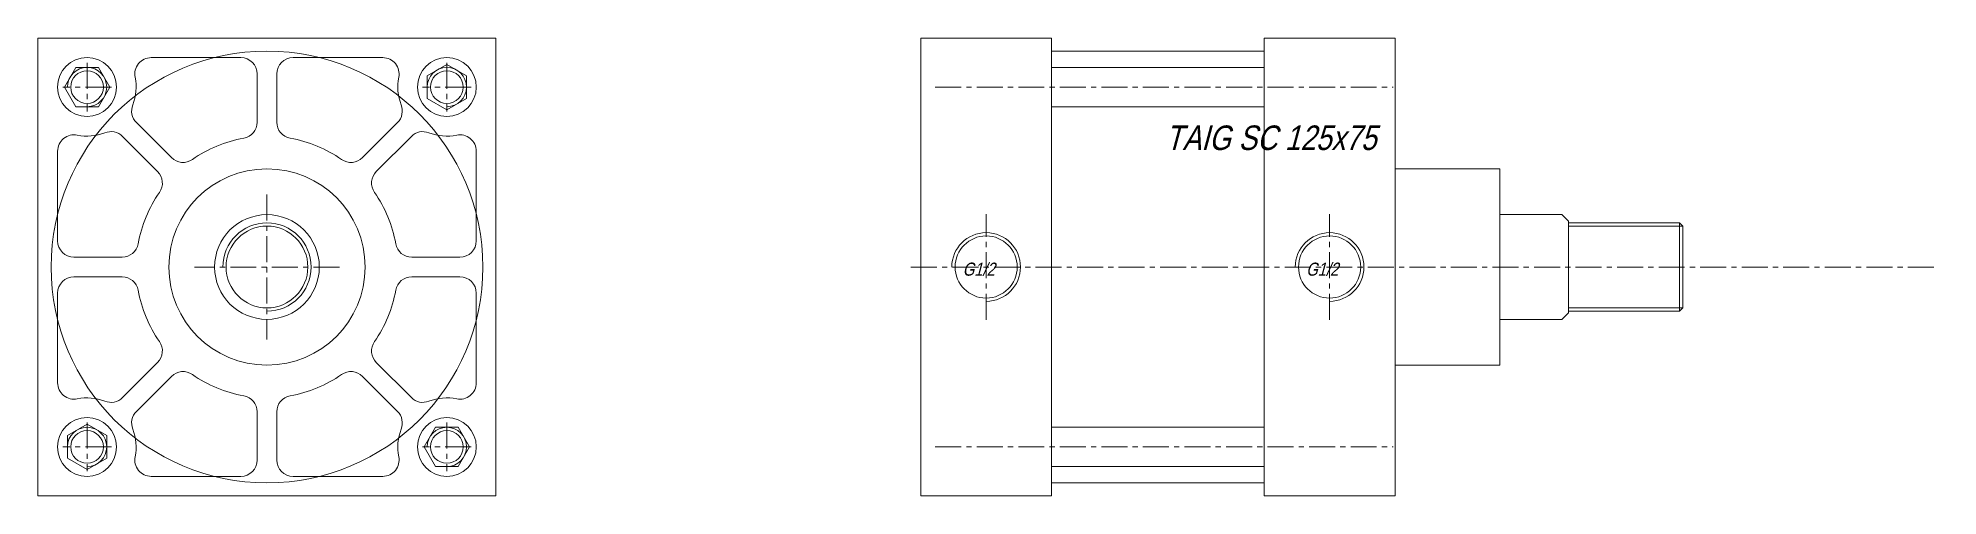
# Model space of a CAD drawing. Header units: millimetres. Extents: x -70 to 511, y -70 to 70.
import ezdxf
from ezdxf.enums import TextEntityAlignment as Align

# ---------------------------------------------------------------- set-up
doc = ezdxf.new("R2010")
doc.units = ezdxf.units.MM
doc.header["$LTSCALE"] = 0.5
doc.linetypes.add('CENTER', pattern=[50.8, 31.75, -6.35, 6.35, -6.35])
doc.layers.get('0').update_dxf_attribs({"color": 9, "lineweight": 15})
for name, color, linetype, lineweight in [('center', 1, 'CENTER', 15), ('Detaildimentions', 5, 'Continuous', 15), ('Notes', 4, 'Continuous', 20)]:
    doc.layers.add(name, color=color, linetype=linetype, lineweight=lineweight)
doc.styles.add('Capital', font='vnfonth.shx', dxfattribs={"width": 0.9, "oblique": 15})
doc.styles.add('Longhand', font='vnfont.shx', dxfattribs={"width": 0.85, "oblique": 15})

msp = doc.modelspace()

# ---------------------------------------------------------------- linework, layer by layer
at = {"ltscale": 0.5}
for p, q in [((-35.4, 64), (-8, 64)), ((8, 64), (35.4, 64)), ((304.87, 66), (239.87, 66)), ((-3, 44.28), (-3, 59)), ((3, 44.28), (3, 59)), ((239.87, 61), (304.87, 61)), ((239.87, 49), (304.87, 49)), ((-39.92, 44.16), (-29.19, 33.43)), ((39.92, 44.16), (29.19, 33.43)), ((-64, 8), (-64, 35.4)), ((-44.16, 39.92), (-33.43, 29.19)), ((44.16, 39.92), (33.43, 29.19)), ((64, 35.4), (64, 8)), ((-44.28, 3), (-59, 3)), ((59, 3), (44.28, 3)), ((-44.28, -3), (-59, -3)), ((59, -3), (44.28, -3)), ((-64, -35.4), (-64, -8)), ((64, -8), (64, -35.4)), ((-44.16, -39.92), (-33.43, -29.19)), ((-39.92, -44.16), (-29.19, -33.43)), ((39.92, -44.16), (29.19, -33.43)), ((44.16, -39.92), (33.43, -29.19)), ((-3, -44.28), (-3, -59)), ((3, -44.28), (3, -59)), ((239.87, -49), (304.87, -49)), ((239.87, -61), (304.87, -61)), ((-8, -64), (-35.4, -64)), ((35.4, -64), (8, -64)), ((304.87, -66), (239.87, -66))]:
    msp.add_line(p, q, dxfattribs=at)
for points in [[(-70, 70), (70, 70), (70, -70), (-70, -70)], [(199.87, -70), (239.87, -70), (239.87, 70), (199.87, 70)], [(304.87, -70), (344.87, -70), (344.87, 70), (304.87, 70)], [(-58.46, 61), (-61.93, 55), (-58.46, 49), (-51.54, 49), (-48.07, 55), (-51.54, 61)], [(61, 58.46), (55, 61.93), (49, 58.46), (49, 51.54), (55, 48.07), (61, 51.54)], [(344.87, -30), (376.87, -30), (376.87, 30), (344.87, 30)], [(376.87, 16), (376.87, -16), (395.87, -16), (397.87, -14), (397.87, 14), (395.87, 16)], [(397.87, -13.5), (431.87, -13.5), (432.87, -12.5), (432.87, 12.5), (431.87, 13.5), (397.87, 13.5)], [(-61, -58.46), (-55, -61.93), (-49, -58.46), (-49, -51.54), (-55, -48.07), (-61, -51.54)], [(58.46, -61), (61.93, -55), (58.46, -49), (51.54, -49), (48.07, -55), (51.54, -61)]]:
    msp.add_lwpolyline(points, close=True, dxfattribs=at)
for centre, radius in [((0, 0), 66), ((-55, 55), 9), ((55, 55), 9), ((-55, 55), 5), ((55, 55), 5), ((0, 0), 30), ((0, 0), 16), ((0, 0), 12.5), ((219.87, 0), 9.5), ((324.87, 0), 9.5), ((-55, -55), 9), ((55, -55), 9), ((-55, -55), 5), ((55, -55), 5)]:
    msp.add_circle(centre, radius, dxfattribs=at)
for centre, radius, start, end in [((-35.4, 59), 5, 90, 191.53696), ((-8, 59), 5, 0, 90), ((8, 59), 5, 90, 180), ((35.4, 59), 5, 348.46304, 90), ((-55, 55), 15, 338.57818, 11.53696), ((55, 55), 15, 168.46304, 201.42182), ((-36.38, 47.7), 5, 158.57818, 225), ((36.38, 47.7), 5, 315, 21.42182), ((-55, 55), 15, 258.46304, 291.42182), ((-47.7, 36.38), 5, 45, 111.42182), ((-8, 44.28), 5, 280.24035, 0), ((8, 44.28), 5, 180, 259.75965), ((47.7, 36.38), 5, 68.57818, 135), ((55, 55), 15, 248.57818, 281.53696), ((-59, 35.4), 5, 78.46304, 180), ((0, 0), 40, 100.24035, 124.75965), ((0, 0), 40, 55.24035, 79.75965), ((59, 35.4), 5, 0, 101.53696), ((-36.97, 25.66), 5, 325.24035, 45), ((-25.66, 36.97), 5, 225, 304.75965), ((25.66, 36.97), 5, 235.24035, 315), ((36.97, 25.66), 5, 135, 214.75965), ((0, 0), 40, 145.24035, 169.75965), ((0, 0), 40, 10.24035, 34.75965), ((-59, 8), 5, 180, 270), ((-44.28, 8), 5, 270, 349.75965), ((44.28, 8), 5, 190.24035, 270), ((59, 8), 5, 270, 0), ((-59, -8), 5, 90, 180), ((-44.28, -8), 5, 10.24035, 90), ((44.28, -8), 5, 90, 169.75965), ((59, -8), 5, 0, 90), ((0, 0), 40, 190.24035, 214.75965), ((0, 0), 40, 325.24035, 349.75965), ((-36.97, -25.66), 5, 315, 34.75965), ((36.97, -25.66), 5, 145.24035, 225), ((-25.66, -36.97), 5, 55.24035, 135), ((0, 0), 40, 235.24035, 259.75965), ((0, 0), 40, 280.24035, 304.75965), ((25.66, -36.97), 5, 45, 124.75965), ((-59, -35.4), 5, 180, 281.53696), ((-55, -55), 15, 68.57818, 101.53696), ((-47.7, -36.38), 5, 248.57818, 315), ((-8, -44.28), 5, 0, 79.75965), ((8, -44.28), 5, 100.24035, 180), ((47.7, -36.38), 5, 225, 291.42182), ((55, -55), 15, 78.46304, 111.42182), ((59, -35.4), 5, 258.46304, 0), ((-36.38, -47.7), 5, 135, 201.42182), ((36.38, -47.7), 5, 338.57818, 45), ((-55, -55), 15, 348.46304, 21.42182), ((55, -55), 15, 158.57818, 191.53696), ((-35.4, -59), 5, 168.46304, 270), ((35.4, -59), 5, 270, 11.53696), ((-8, -59), 5, 270, 0), ((8, -59), 5, 180, 270)]:
    msp.add_arc(centre, radius, start, end, dxfattribs=at)
at = {"layer": 'center', "ltscale": 0.5}
for p, q in [((-55, 62.44), (-55, 47.56)), ((55, 62.44), (55, 47.56)), ((-47.56, 55), (-62.44, 55)), ((62.44, 55), (47.56, 55)), ((204.31, 55), (344.31, 55)), ((0, 22.14), (0, -22.14)), ((219.87, -16.14), (219.87, 16.14)), ((324.87, -16.14), (324.87, 16.14)), ((22.14, 0), (-22.14, 0)), ((196.87, 0), (510.87, 0)), ((-55, -47.56), (-55, -62.44)), ((55, -47.56), (55, -62.44)), ((-47.56, -55), (-62.44, -55)), ((62.44, -55), (47.56, -55)), ((204.31, -55), (344.31, -55))]:
    msp.add_line(p, q, dxfattribs=at)
at = {"layer": 'Detaildimentions', "ltscale": 0.5}
for p, q in [((432.87, 12.5), (397.87, 12.5)), ((397.87, 12.5), (397.87, -12.5)), ((431.87, -13.5), (431.87, 13.5)), ((397.87, -12.5), (432.87, -12.5))]:
    msp.add_line(p, q, dxfattribs=at)
for centre, radius in [((-55, 55), 6), ((55, 55), 6), ((0, 0), 13.5), ((219.87, 0), 10.5), ((324.87, 0), 10.5), ((-55, -55), 6), ((55, -55), 6)]:
    msp.add_arc(centre, radius, 270, 180, dxfattribs=at)

# ---------------------------------------------------------------- texts
at = {"ltscale": 0.5, "insert": (274.7, 43.26), "char_height": 7.5, "attachment_point": 1, "style": 'Longhand'}
msp.add_mtext_dynamic_manual_height_columns('TAIG SC 125x75', width=62.8994, gutter_width=12.5, heights=[0], dxfattribs=at)
at = {"layer": 'Notes', "color": 4, "style": 'Capital', "oblique": 15, "width": 0.85}
for p in [(212.67, -0.66), (317.67, -0.66)]:
    msp.add_text('G1/2', height=4, dxfattribs=at).set_placement(p, align=Align.MIDDLE_LEFT)

doc.saveas('drawing.dxf')
